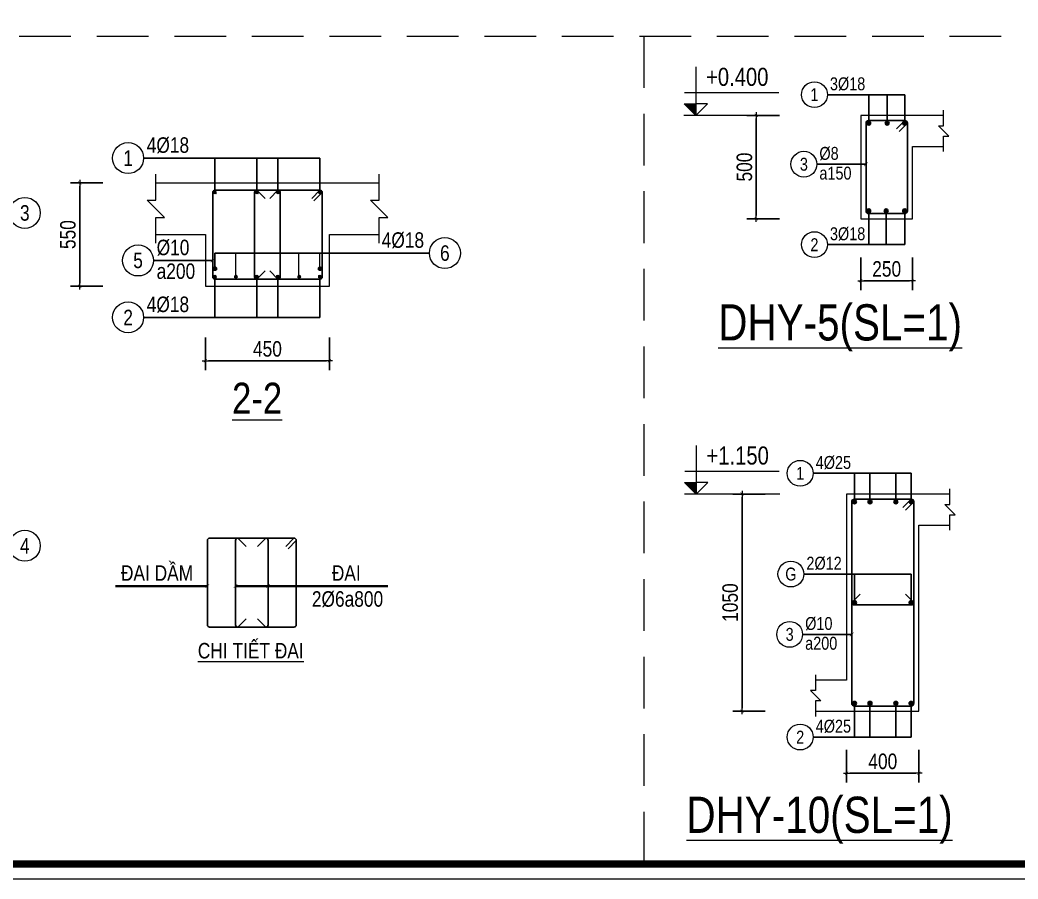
# Model space of a CAD drawing. Header units: millimetres. Extents: x 397144 to 10081729, y 99180 to 1327802.
# Drawn here: x 4983770 to 4993426, y 680550 to 688857 of the extents above; entities that cross this region are included whole.
import ezdxf
from ezdxf.enums import TextEntityAlignment as Align

# ---------------------------------------------------------------- set-up
doc = ezdxf.new("R2010")
doc.units = ezdxf.units.MM
doc.header["$PDSIZE"] = -10
doc.linetypes.add('HIDDEN', pattern=[0.375, 0.25, -0.125])
doc.layers.get('0').update_dxf_attribs({"linetype": 'CONTINUOUS'})
doc.layers.get('Defpoints').update_dxf_attribs({"color": 12, "linetype": 'CONTINUOUS'})
for name, color, linetype, lineweight in [('kata_dim', 8, 'CONTINUOUS', 13), ('kata_net khuat', 9, 'HIDDEN', 5), ('kata_net manh', 8, 'CONTINUOUS', 5), ('kata_net thay', 4, 'CONTINUOUS', 20), ('kata_text', 7, 'CONTINUOUS', 20), ('kata_thep chu', 1, 'CONTINUOUS', 35), ('kata_thep dai', 220, 'CONTINUOUS', 25)]:
    doc.layers.add(name, color=color, linetype=linetype, lineweight=lineweight)
doc.styles.add('kata_text', font='arial.ttf', dxfattribs={"width": 0.8})
doc.styles.add('Star-HelCon', font='VHELVCN_0.TTF')
doc.dimstyles.new('kata_dim_25', dxfattribs={"dimscale": 25, "dimtxt": 2.5, "dimasz": 1.5, "dimexe": 1.5, "dimexo": 2.5, "dimtad": 1, "dimdec": 0, "dimzin": 0, "dimdsep": 46, "dimtxsty": 'kata_text', "dimblk": 'kata_block_ArchTick', "dimcen": 0.09, "dimdle": 1.2, "dimclrd": 8, "dimclre": 8, "dimclrt": 3, "dimadec": 0, "dimazin": 0, "dimtfac": 1, "dimtdec": 0, "dimtix": 1, "dimtofl": 0, "dimtmove": 0, "dimatfit": 3, "dimfxl": 3.75, "dimfxlon": 1, "dimtolj": 1, "dimtzin": 0, "dimarcsym": 0})
doc.dimstyles.new('kata_dim_30', dxfattribs={"dimscale": 60, "dimtxt": 2.5, "dimasz": 0.5, "dimexe": 1.5, "dimexo": 2.5, "dimtad": 1, "dimdec": 0, "dimlfac": 0.5, "dimzin": 0, "dimdsep": 46, "dimtxsty": 'kata_text', "dimblk": 'kata_block_ArchTick', "dimcen": 0.09, "dimdle": 1.2, "dimclrd": 8, "dimclre": 8, "dimclrt": 3, "dimadec": 0, "dimazin": 0, "dimtfac": 1, "dimtdec": 0, "dimtix": 1, "dimtofl": 0, "dimtmove": 0, "dimatfit": 3, "dimfxl": 3.75, "dimfxlon": 1, "dimtolj": 1, "dimtzin": 0, "dimarcsym": 0})
doc.dimstyles.new('kata_dim_70', dxfattribs={"dimscale": 70, "dimtxt": 2.15, "dimasz": 0.5, "dimexe": 1, "dimexo": 2, "dimtad": 1, "dimdec": 0, "dimrnd": 5, "dimzin": 0, "dimdsep": 46, "dimtxsty": 'Star-HelCon', "dimblk": 'kata_block_ArchTick', "dimcen": 0.09, "dimdle": 1.2, "dimclrd": 8, "dimclre": 8, "dimclrt": 3, "dimadec": 0, "dimazin": 0, "dimtfac": 1, "dimtdec": 0, "dimtix": 1, "dimtmove": 2, "dimatfit": 3, "dimfxl": 3.75, "dimfxlon": 1, "dimtolj": 1, "dimtzin": 0, "dimarcsym": 0})

# ---------------------------------------------------------------- blocks, each defined once
blk = doc.blocks.new('CHG_XX_Khung ten')
blk.add_lwpolyline([(15, 579), (826, 579), (826, 15), (15, 15)], close=True)
at = {"color": 4, "linetype": 'Continuous', "const_width": 1}
blk.add_lwpolyline([(17, 577), (824, 577), (824, 17), (17, 17)], close=True, dxfattribs=at)
blk = doc.blocks.new('*U11')
blk.add_circle((2.5, 0), 2.5)
at = {"layer": 'kata_text', "color": 3, "style": 'kata_text', "width": 0.8}
blk.add_attdef('DK2', text='', height=2.5, dxfattribs=at).set_placement((-0.85, 0.85), align=Align.RIGHT)
at = {"layer": 'kata_text', "color": 7, "style": 'kata_text', "width": 0.8}
blk.add_attdef('SH3', text='', height=2.5, dxfattribs=at).set_placement((2.5, 0), align=Align.MIDDLE)
blk = doc.blocks.new('kata_block_ArchTick')
at = {"color": 8}
blk.add_line((1, 0), (-1, 0), dxfattribs=at)
at = {"color": 8, "const_width": 0.15}
blk.add_lwpolyline([(-0.5, -0.5), (0.5, 0.5)], dxfattribs=at)
blk = doc.blocks.new('*D234')
at = {"layer": 'Defpoints', "color": 0, "transparency": 16777216}
for p in [(4985563.9, 686281.4), (4986763.9, 686281.4), (4986763.9, 685561.4)]:
    blk.add_point(p, dxfattribs=at)
at = {"layer": 'kata_dim', "color": 8, "lineweight": -2, "transparency": 16777216}
for p, q in [((4985563.9, 685786.4), (4985563.9, 685471.4)), ((4986763.9, 685786.4), (4986763.9, 685471.4)), ((4985593.9, 685561.4), (4986733.9, 685561.4))]:
    blk.add_line(p, q, dxfattribs=at)
at = {"layer": 'kata_dim', "color": 8, "lineweight": -2, "transparency": 16777216, "xscale": 30, "yscale": 30, "zscale": 30, "rotation": 180}
blk.add_blockref('kata_block_ArchTick', (4985563.9, 685561.4), dxfattribs=at)
at = {"layer": 'kata_dim', "color": 8, "lineweight": -2, "transparency": 16777216, "xscale": 30, "yscale": 30, "zscale": 30}
blk.add_blockref('kata_block_ArchTick', (4986763.9, 685561.4), dxfattribs=at)
at = {"layer": 'kata_dim', "color": 3, "transparency": 16777216, "insert": (4986163.9, 685675.5), "char_height": 150, "attachment_point": 5, "style": 'kata_text'}
blk.add_mtext('\\A1;450', dxfattribs=at)
blk = doc.blocks.new('kata_block_TD')
at = {"color": 6, "linetype": 'ByBlock', "lineweight": -2, "style": 'kata_text', "width": 0.8}
blk.add_attdef('SECTDET2', text='', height=5, dxfattribs=at).set_placement((0, 7.97), align=Align.CENTER)
at = {"color": 0, "linetype": 'ByBlock', "lineweight": -2, "style": 'kata_text', "width": 0.8}
blk.add_attdef('SECTDET1', text='', height=5, dxfattribs=at).set_placement((0, 1.47), align=Align.CENTER)
at = {"color": 3, "lineweight": 25, "style": 'kata_text', "width": 0.8}
blk.add_attdef('SSCALE', text='', height=2.5, dxfattribs=at).set_placement((0, -4), align=Align.CENTER)
blk = doc.blocks.new('*D235')
at = {"layer": 'Defpoints', "color": 0, "transparency": 16777216}
for p in [(4984347.9, 687281.4), (4985563.9, 687281.4), (4985563.9, 686281.4)]:
    blk.add_point(p, dxfattribs=at)
at = {"layer": 'kata_dim', "color": 8, "lineweight": -2, "transparency": 16777216}
for p, q in [((4984572.9, 687281.4), (4984257.9, 687281.4)), ((4984347.9, 686311.4), (4984347.9, 687251.4)), ((4984572.9, 686281.4), (4984257.9, 686281.4))]:
    blk.add_line(p, q, dxfattribs=at)
at = {"layer": 'kata_dim', "color": 8, "lineweight": -2, "transparency": 16777216, "xscale": 30, "yscale": 30, "zscale": 30}
for p, rotation in [((4984347.9, 687281.4), 90), ((4984347.9, 686281.4), 270)]:
    blk.add_blockref('kata_block_ArchTick', p, dxfattribs=dict(at, rotation=rotation))
at = {"layer": 'kata_dim', "color": 3, "transparency": 16777216, "insert": (4984233.8, 686781.4), "char_height": 150, "attachment_point": 5, "rotation": 90, "style": 'kata_text'}
blk.add_mtext('\\A1;550', dxfattribs=at)
blk = doc.blocks.new('kata_block_THEP')
at = {"layer": 'kata_thep chu', "color": 0}
for p, q in [((-0.5, 0), (0.5, 0)), ((-0.35, 0.35), (0.35, -0.35)), ((0.35, 0.35), (-0.35, -0.35)), ((0, 0.5), (0, -0.5))]:
    blk.add_line(p, q, dxfattribs=at)
at = {"layer": 'kata_thep chu', "color": 0, "const_width": 0.0833}
blk.add_lwpolyline([(-0.5, 0, 1), (0.5, 0, 1), (-0.5, 0, 1)], format="xyb", dxfattribs=at)
blk = doc.blocks.new('*U12')
blk.add_circle((-2.5, 0), 2.5)
at = {"layer": 'kata_text', "color": 3, "style": 'kata_text', "width": 0.8}
blk.add_attdef('DK1', (0.5, 0.85), '', height=2.5, dxfattribs=at)
at = {"layer": 'kata_text', "color": 7, "style": 'kata_text', "width": 0.8}
blk.add_attdef('SH2', text='', height=2.5, dxfattribs=at).set_placement((-2.5, 0), align=Align.MIDDLE)
blk = doc.blocks.new('*U13')
blk.add_circle((-2.5, 0), 2.5)
at = {"layer": 'kata_text', "color": 3, "style": 'kata_text', "width": 0.8}
for tag, p in [('DK1', (0.5, 0.85)), ('KC1', (0.5, -2.97))]:
    blk.add_attdef(tag, p, '', height=2.5, dxfattribs=at)
at = {"layer": 'kata_text', "color": 7, "style": 'kata_text', "width": 0.8}
blk.add_attdef('SH2', text='', height=2.5, dxfattribs=at).set_placement((-2.5, 0), align=Align.MIDDLE)
blk = doc.blocks.new('*D236')
at = {"layer": 'Defpoints', "color": 0, "transparency": 16777216}
for p in [(4991767.2, 682173.2), (4992467.2, 682173.2), (4992467.2, 681573.2)]:
    blk.add_point(p, dxfattribs=at)
at = {"layer": 'kata_dim', "color": 8, "lineweight": -2, "transparency": 16777216}
for p, q in [((4991767.2, 681798.2), (4991767.2, 681483.2)), ((4992467.2, 681798.2), (4992467.2, 681483.2)), ((4991797.2, 681573.2), (4992437.2, 681573.2))]:
    blk.add_line(p, q, dxfattribs=at)
at = {"layer": 'kata_dim', "color": 8, "lineweight": -2, "transparency": 16777216, "xscale": 30, "yscale": 30, "zscale": 30, "rotation": 180}
blk.add_blockref('kata_block_ArchTick', (4991767.2, 681573.2), dxfattribs=at)
at = {"layer": 'kata_dim', "color": 8, "lineweight": -2, "transparency": 16777216, "xscale": 30, "yscale": 30, "zscale": 30}
blk.add_blockref('kata_block_ArchTick', (4992467.2, 681573.2), dxfattribs=at)
at = {"layer": 'kata_dim', "color": 3, "transparency": 16777216, "insert": (4992117.2, 681687.2), "char_height": 150, "attachment_point": 5, "style": 'kata_text'}
blk.add_mtext('\\A1;400', dxfattribs=at)
blk = doc.blocks.new('*D237')
at = {"layer": 'Defpoints', "color": 0, "transparency": 16777216}
for p in [(4990755.2, 684273.2), (4991767.2, 684273.2), (4991767.2, 682173.2)]:
    blk.add_point(p, dxfattribs=at)
at = {"layer": 'kata_dim', "color": 8, "lineweight": -2, "transparency": 16777216}
for p, q in [((4990980.2, 684273.2), (4990665.2, 684273.2)), ((4990755.2, 682203.2), (4990755.2, 684243.2)), ((4990980.2, 682173.2), (4990665.2, 682173.2))]:
    blk.add_line(p, q, dxfattribs=at)
at = {"layer": 'kata_dim', "color": 8, "lineweight": -2, "transparency": 16777216, "xscale": 30, "yscale": 30, "zscale": 30}
for p, rotation in [((4990755.2, 684273.2), 90), ((4990755.2, 682173.2), 270)]:
    blk.add_blockref('kata_block_ArchTick', p, dxfattribs=dict(at, rotation=rotation))
at = {"layer": 'kata_dim', "color": 3, "transparency": 16777216, "insert": (4990641.1, 683223.2), "char_height": 150, "attachment_point": 5, "rotation": 90, "style": 'kata_text'}
blk.add_mtext('\\A1;1050', dxfattribs=at)
blk = doc.blocks.new('kata_block_CT')
blk.add_hatch(color=256).paths.add_polyline_path([(0, 1.6), (-1.61, 1.6), (0, 0)])
at = {"ltscale": 50}
h = blk.add_hatch(dxfattribs=at)
h.set_pattern_fill('ANSI31', color=8, scale=1.406, style=0)
h.paths.add_polyline_path([(0, 1.6), (0, 0), (1.61, 1.6)])
at = {"color": 8, "ltscale": 50}
for p, q in [((-1.59, 3.14), (11.47, 3.14)), ((11.56, 0), (-1.64, 0))]:
    blk.add_line(p, q, dxfattribs=at)
for points in [[(0, 6.69), (0, 0)], [(0, 0), (-1.61, 1.6), (0, 1.6)], [(0, 0), (1.61, 1.6), (0, 1.6)]]:
    blk.add_lwpolyline(points, dxfattribs=at)
at = {"color": 3, "style": 'kata_text', "width": 0.8}
blk.add_attdef('CT', (1.41, 4.07), '', height=2.5, dxfattribs=at)
blk = doc.blocks.new('*D471')
at = {"layer": 'Defpoints', "color": 0, "transparency": 16777216}
for p in [(4991904.9, 686934.8), (4992404.9, 686934.8), (4992404.9, 686334.8)]:
    blk.add_point(p, dxfattribs=at)
at = {"layer": 'kata_dim', "color": 8, "lineweight": -2, "transparency": 16777216}
for p, q in [((4991904.9, 686559.8), (4991904.9, 686244.8)), ((4992404.9, 686559.8), (4992404.9, 686244.8)), ((4991934.9, 686334.8), (4992374.9, 686334.8))]:
    blk.add_line(p, q, dxfattribs=at)
at = {"layer": 'kata_dim', "color": 8, "lineweight": -2, "transparency": 16777216, "xscale": 30, "yscale": 30, "zscale": 30, "rotation": 180}
blk.add_blockref('kata_block_ArchTick', (4991904.9, 686334.8), dxfattribs=at)
at = {"layer": 'kata_dim', "color": 8, "lineweight": -2, "transparency": 16777216, "xscale": 30, "yscale": 30, "zscale": 30}
blk.add_blockref('kata_block_ArchTick', (4992404.9, 686334.8), dxfattribs=at)
at = {"layer": 'kata_dim', "color": 3, "transparency": 16777216, "insert": (4992154.9, 686448.8), "char_height": 150, "attachment_point": 5, "style": 'kata_text'}
blk.add_mtext('\\A1;250', dxfattribs=at)
blk = doc.blocks.new('*D472')
at = {"layer": 'Defpoints', "color": 0, "transparency": 16777216}
for p in [(4990892.9, 687934.8), (4991904.9, 687934.8), (4991904.9, 686934.8)]:
    blk.add_point(p, dxfattribs=at)
at = {"layer": 'kata_dim', "color": 8, "lineweight": -2, "transparency": 16777216}
for p, q in [((4991117.9, 687934.8), (4990802.9, 687934.8)), ((4990892.9, 686964.8), (4990892.9, 687904.8)), ((4991117.9, 686934.8), (4990802.9, 686934.8))]:
    blk.add_line(p, q, dxfattribs=at)
at = {"layer": 'kata_dim', "color": 8, "lineweight": -2, "transparency": 16777216, "xscale": 30, "yscale": 30, "zscale": 30}
for p, rotation in [((4990892.9, 687934.8), 90), ((4990892.9, 686934.8), 270)]:
    blk.add_blockref('kata_block_ArchTick', p, dxfattribs=dict(at, rotation=rotation))
at = {"layer": 'kata_dim', "color": 3, "transparency": 16777216, "insert": (4990778.8, 687434.8), "char_height": 150, "attachment_point": 5, "rotation": 90, "style": 'kata_text'}
blk.add_mtext('\\A1;500', dxfattribs=at)
blk = doc.blocks.new('ct dai')
at = {"layer": 'kata_thep dai'}
for points in [[(3878222.8, -233111.4), (3878302.8, -233031.4, -0.414214), (3878324.8, -233053.4), (3878324.8, -233869.4, -0.414214), (3878302.8, -233891.4), (3877486.8, -233891.4, -0.414214), (3877464.8, -233869.4), (3877464.8, -233053.4, -0.414214), (3877486.8, -233031.4), (3878302.8, -233031.4, -0.414214), (3878324.8, -233053.4), (3878244.8, -233133.4)], [(3877838.8, -233811.4), (3877758.8, -233891.4), (3877758.8, -233891.4, -0.414214), (3877736.8, -233869.4), (3877736.8, -233053.4, -0.414214), (3877758.8, -233031.4), (3877758.8, -233031.4), (3877838.8, -233111.4)], [(3878030.8, -233031.4), (3878030.8, -233031.4, -0.414214), (3878052.8, -233053.4), (3878052.8, -233869.4, -0.414214), (3878030.8, -233891.4), (3878030.8, -233891.4), (3877950.8, -233811.4)], [(3877950.8, -233111.4), (3878030.8, -233031.4), (3878030.8, -233031.4, -0.414214), (3878052.8, -233053.4), (3878052.8, -233053.4)]]:
    blk.add_lwpolyline(points, format="xyb", dxfattribs=at)
at = {"layer": 'kata_text', "color": 3, "style": 'kata_text', "width": 0.8}
for s, p in [('ĐAI DẦM', (3876628.3, -233443.7)), ('ĐAI', (3878668.9, -233443.7)), ('2%%C6a800', (3878475.7, -233694.4))]:
    blk.add_text(s, height=150, dxfattribs=at).set_placement(p)
at = {"layer": 'kata_text', "style": 'kata_text', "width": 0.8}
blk.add_text('%%UCHI TIẾT ĐAI', height=150, dxfattribs=at).set_placement((3877372.1, -234194.6))
at = {"layer": 'kata_net manh'}
for points in [[(3877464.8, -233494.3), (3876577.4, -233494.3)], [(3877736.8, -233494.3), (3878896.2, -233494.3)], [(3878052.8, -233494.3), (3879212.2, -233494.3)]]:
    blk.add_leader(points, dimstyle='kata_dim_70', override={"dimasz": 0.5, "dimldrblk": 'ArchTick'}, dxfattribs=at)

msp = doc.modelspace()

# ---------------------------------------------------------------- block references
at = {"layer": 'kata_net thay', "xscale": 72.589395827735, "yscale": 72.589395827735, "zscale": 72.589395827735}
msp.add_blockref('CHG_XX_Khung ten', (4967529.05019, 679461.165), dxfattribs=at)

# ---------------------------------------------------------------- next in the draw order: linework, layer by layer
at = {"layer": 'kata_dim', "ltscale": 0.8}
for p, q in [((4985858.93161, 686373.3685), (4985858.93161, 686602.81157)), ((4986467.93161, 686373.3685), (4986467.93161, 686602.81157))]:
    msp.add_line(p, q, dxfattribs=at)
at = {"layer": 'kata_dim'}
for points in [[(4992704.85862, 687584.75388), (4992704.85862, 687734.75388), (4992754.85862, 687734.75388), (4992654.85862, 687834.75388), (4992704.85862, 687834.75388), (4992704.85862, 687984.75388)], [(4985083.93161, 686698.03517), (4985083.93161, 686948.03517), (4985167.26494, 686948.03517), (4985000.59828, 687114.70184), (4985083.93161, 687114.70184), (4985083.93161, 687364.70184)], [(4987243.93161, 686698.03517), (4987243.93161, 686948.03517), (4987327.26494, 686948.03517), (4987160.59828, 687114.70184), (4987243.93161, 687114.70184), (4987243.93161, 687364.70184)], [(4992767.21498, 683923.15884), (4992767.21498, 684073.15884), (4992817.21498, 684073.15884), (4992717.21498, 684173.15884), (4992767.21498, 684173.15884), (4992767.21498, 684323.15884)], [(4991467.21498, 682523.15884), (4991467.21498, 682373.15884), (4991417.21498, 682373.15884), (4991517.21498, 682273.15884), (4991467.21498, 682273.15884), (4991467.21498, 682123.15884)]]:
    msp.add_lwpolyline(points, dxfattribs=at)
at = {"layer": 'kata_net khuat', "ltscale": 2000}
for p, q in [((4968763.06992, 688700.02535), (5017397.96513, 688700.02535)), ((4989805.79545, 688700.02535), (4989805.79545, 680564.76553))]:
    msp.add_line(p, q, dxfattribs=at)
at = {"layer": 'kata_net manh'}
msp.add_line((4986671.93161, 686451.3685), (4986671.93161, 686602.81157), dxfattribs=at)
at = {"layer": 'kata_net thay'}
msp.add_line((4985083.93161, 687281.3685), (4987243.93161, 687281.3685), dxfattribs=at)
for points in [[(4992704.85862, 687934.75388), (4991904.85862, 687934.75388), (4991904.85862, 686934.75388), (4992404.85862, 686934.75388), (4992404.85862, 687634.75388), (4992704.85862, 687634.75388)], [(4985083.93161, 686781.3685), (4985563.93161, 686781.3685), (4985563.93161, 686281.3685), (4986763.93161, 686281.3685), (4986763.93161, 686781.3685), (4987243.93161, 686781.3685)], [(4992767.21498, 684273.15884), (4991767.21498, 684273.15884), (4991767.21498, 682473.15884)], [(4991767.21498, 682173.15884), (4991767.21498, 682173.15884), (4992467.21498, 682173.15884), (4992467.21498, 683973.15884), (4992767.21498, 683973.15884)], [(4991767.21498, 682575.00427), (4991767.21498, 682473.15884), (4991467.21498, 682473.15884)], [(4991467.21498, 682173.15884), (4992467.21498, 682173.15884), (4992467.21498, 682387.33829)]]:
    msp.add_lwpolyline(points, dxfattribs=at)
at = {"layer": 'kata_thep dai'}
for points in [[(4992248.85862, 687804.75388), (4992328.85862, 687884.75388, -0.414213562), (4992354.85862, 687858.75388), (4992354.85862, 687010.75388, -0.414213562), (4992328.85862, 686984.75388), (4991980.85862, 686984.75388, -0.414213562), (4991954.85862, 687010.75388), (4991954.85862, 687858.75388, -0.414213562), (4991980.85862, 687884.75388), (4992328.85862, 687884.75388, -0.414213562), (4992354.85862, 687858.75388), (4992274.85862, 687778.75388)], [(4986591.93161, 687131.3685), (4986671.93161, 687211.3685, -0.414213562), (4986693.93161, 687189.3685), (4986693.93161, 686373.3685, -0.414213562), (4986671.93161, 686351.3685), (4985655.93161, 686351.3685, -0.414213562), (4985633.93161, 686373.3685), (4985633.93161, 687189.3685, -0.414213562), (4985655.93161, 687211.3685), (4986671.93161, 687211.3685, -0.414213562), (4986693.93161, 687189.3685), (4986613.93161, 687109.3685)], [(4986141.93161, 686431.3685), (4986061.93161, 686351.3685), (4986061.93161, 686351.3685, -0.414213562), (4986039.93161, 686373.3685), (4986039.93161, 687189.3685, -0.414213562), (4986061.93161, 687211.3685), (4986061.93161, 687211.3685), (4986141.93161, 687131.3685)], [(4986185.93161, 686431.3685), (4986265.93161, 686351.3685), (4986265.93161, 686351.3685, 0.414213562), (4986287.93161, 686373.3685), (4986287.93161, 687189.3685, 0.414213562), (4986265.93161, 687211.3685), (4986265.93161, 687211.3685), (4986185.93161, 687131.3685)], [(4992311.21498, 684143.15884), (4992391.21498, 684223.15884, -0.414213562), (4992417.21498, 684197.15884), (4992417.21498, 682249.15884, -0.414213562), (4992391.21498, 682223.15884), (4991843.21498, 682223.15884, -0.414213562), (4991817.21498, 682249.15884), (4991817.21498, 684197.15884, -0.414213562), (4991843.21498, 684223.15884), (4992391.21498, 684223.15884, -0.414213562), (4992417.21498, 684197.15884), (4992337.21498, 684117.15884)], [(4992337.21498, 683303.15884), (4992417.21498, 683223.15884), (4992417.21498, 683223.15884, -0.414213562), (4992395.21498, 683201.15884), (4991839.21498, 683201.15884, -0.414213562), (4991817.21498, 683223.15884), (4991817.21498, 683223.15884), (4991897.21498, 683303.15884)]]:
    msp.add_lwpolyline(points, format="xyb", dxfattribs=at)

# ---------------------------------------------------------------- next in the draw order: block references
at = {"layer": 'kata_net manh'}
for name, p, xscale, yscale, zscale, values in [('*U12', (4991580.85862, 688134.75388), 50, 50, 50, {'SH2': '1', 'DK1': '3%%c18'}), ('*U12', (4984965.93161, 687521.3685), 60, 60, 60, {'SH2': '1', 'DK1': '4%%C18'}), ('*U13', (4991478.85862, 687462.08181), 50, 50, 50, {'SH2': '3', 'DK1': '%%c8', 'KC1': 'a150'}), ('*U11', (4983666.33473, 686991.3685), 60, 60, 60, {'SH3': '3', 'DK2': '4%%C18'}), ('*U12', (4991580.85862, 686684.75388), 50, 50, 50, {'SH2': '2', 'DK1': '3%%c18'}), ('*U11', (4987730.31436, 686602.81157), 60, 60, 60, {'SH3': '6', 'DK2': '4%%C18'}), ('*U13', (4985061.93161, 686531.3685), 60, 60, 60, {'SH2': '5', 'DK1': '%%C10', 'KC1': 'a200'}), ('*U12', (4984965.93161, 685981.3685), 60, 60, 60, {'SH2': '2', 'DK1': '4%%C18'}), ('*U12', (4991443.21498, 684473.15884), 50, 50, 50, {'SH2': '1', 'DK1': '4%%c25'}), ('*U11', (4983666.33473, 683772.84995), 60, 60, 60, {'SH3': '4', 'DK2': '4%%C18'}), ('*U12', (4991353.24762, 683499.15884), 50, 50, 50, {'SH2': 'G', 'DK1': '2%%c12'}), ('*U13', (4991341.21498, 682915.99371), 50, 50, 50, {'SH2': '3', 'DK1': '%%c10', 'KC1': 'a200'}), ('*U12', (4991443.21498, 681923.15884), 50, 50, 50, {'SH2': '2', 'DK1': '4%%c25'})]:
    msp.add_blockref(name, p, dxfattribs=dict(at, xscale=xscale, yscale=yscale, zscale=zscale)).add_auto_attribs(values)
at = {"layer": 'kata_text', "xscale": 70, "yscale": 70, "zscale": 70}
for p, values in [((4990308.57067, 687934.75388), {'CT': '+0.400'}), ((4990312.52887, 684273.15884), {'CT': '+1.150'})]:
    msp.add_blockref('kata_block_CT', p, dxfattribs=at).add_auto_attribs(values)
at = {"layer": 'kata_text'}
ref = msp.add_blockref('kata_block_TD', (4991704.5401, 685654.87236), dxfattribs=dict(at, xscale=70, yscale=70, zscale=70))
ref.add_attrib('SECTDET1', '%%UDHY-5(SL=1)', dxfattribs={"layer": '0', "color": 0, "linetype": 'ByBlock', "lineweight": -2, "height": 350, "style": 'kata_text', "width": 0.8}).set_placement((4991704.5401, 685757.81783), align=Align.CENTER)
ref = msp.add_blockref('kata_block_TD', (4986063.93161, 684961.3685), dxfattribs=dict(at, xscale=60, yscale=60, zscale=60))
ref.add_attrib('SECTDET1', '%%u2-2', dxfattribs={"layer": '0', "color": 0, "linetype": 'ByBlock', "lineweight": -2, "height": 300, "style": 'kata_text', "width": 0.8}).set_placement((4986063.93161, 685049.60748), align=Align.CENTER)
ref = msp.add_blockref('kata_block_TD', (4991505.04598, 680893.27732), dxfattribs=dict(at, xscale=70, yscale=70, zscale=70))
ref.add_attrib('SECTDET1', '%%UDHY-10(SL=1)', dxfattribs={"layer": '0', "color": 0, "linetype": 'ByBlock', "lineweight": -2, "height": 350, "style": 'kata_text', "width": 0.8}).set_placement((4991505.04598, 680996.22279), align=Align.CENTER)
at = {"layer": 'kata_thep chu'}
for p, xscale, yscale, zscale in [((4991980.85862, 687858.75388), 36, 36, 36), ((4992159.76944, 687858.75388), 36, 36, 36), ((4992328.85862, 687858.75388), 36, 36, 36), ((4985655.93161, 687189.3685), 28, 28, 28), ((4986061.93161, 687189.3685), 28, 28, 28), ((4986264.93161, 687189.3685), 28, 28, 28), ((4986671.93161, 687189.3685), 28, 28, 28), ((4991980.85862, 687010.75388), 36, 36, 36), ((4992150.11861, 687010.75388), 36, 36, 36), ((4992328.85862, 687010.75388), 36, 36, 36), ((4985655.93161, 686373.3685), 32, 32, 32), ((4985858.93161, 686373.3685), 32, 32, 32), ((4986061.93161, 686373.3685), 32, 32, 32), ((4986264.93161, 686373.3685), 32, 32, 32), ((4986471.03639, 686373.3685), 32, 32, 32), ((4986671.93161, 686373.3685), 32, 32, 32), ((4991843.21498, 684197.15884), 36, 36, 36), ((4991993.21498, 684197.15884), 36, 36, 36), ((4992243.21498, 684197.15884), 36, 36, 36), ((4992391.21498, 684197.15884), 36, 36, 36), ((4991843.21498, 683223.15884), 36, 36, 36), ((4992391.21498, 683223.15884), 36, 36, 36), ((4991843.21498, 682249.15884), 36, 36, 36), ((4991993.21498, 682249.15884), 36, 36, 36), ((4992243.21498, 682249.15884), 36, 36, 36), ((4992391.21498, 682249.15884), 36, 36, 36)]:
    msp.add_blockref('kata_block_THEP', p, dxfattribs=dict(at, xscale=xscale, yscale=yscale, zscale=zscale))
at = {"layer": 'kata_thep chu', "xscale": -40, "yscale": 40, "zscale": 40, "rotation": 180}
for p in [(4985655.93161, 686451.3685), (4986671.93161, 686451.3685)]:
    msp.add_blockref('kata_block_THEP', p, dxfattribs=at)
at = {"layer": 'kata_thep chu'}
msp.add_blockref('ct dai', (1108117.97798, 916877.61706), dxfattribs=at)

# ---------------------------------------------------------------- next in the draw order: dimensions: what is measured, and where the dimension line sits
at = {"layer": 'kata_dim'}
for base, p1, p2, picture, middle in [((4990892.85862, 687934.75388), (4991904.85862, 686934.75388), (4991904.85862, 687934.75388), '*D472', (4990778.77268, 687434.75388)), ((4990755.21498, 684273.15884), (4991767.21498, 682173.15884), (4991767.21498, 684273.15884), '*D237', (4990641.12903, 683223.15884))]:
    dim = msp.add_linear_dim(base=base, p1=p1, p2=p2, angle=270, dimstyle='kata_dim_30', dxfattribs=at)
    dim.commit()
    dim.dimension.update_dxf_attribs({"geometry": picture, "text_midpoint": middle})
dim = msp.add_linear_dim(base=(4984347.93161, 687281.3685), p1=(4985563.93161, 686281.3685), p2=(4985563.93161, 687281.3685), angle=270, text='550', dimstyle='kata_dim_30', dxfattribs=at)
dim.commit()
dim.dimension.update_dxf_attribs({"geometry": '*D235', "text_midpoint": (4984233.84566, 686781.3685)})
dim = msp.add_linear_dim(base=(4992404.85862, 686334.75388), p1=(4991904.85862, 686934.75388), p2=(4992404.85862, 686934.75388), dimstyle='kata_dim_30', dxfattribs=at)
dim.commit()
dim.dimension.update_dxf_attribs({"geometry": '*D471', "text_midpoint": (4992154.85862, 686448.83983)})
for base, p1, p2, text, picture, middle in [((4986763.93161, 685561.3685), (4985563.93161, 686281.3685), (4986763.93161, 686281.3685), '450', '*D234', (4986163.93161, 685675.45445)), ((4992467.21498, 681573.15884), (4991767.21498, 682173.15884), (4992467.21498, 682173.15884), '400', '*D236', (4992117.21498, 681687.24479))]:
    dim = msp.add_linear_dim(base=base, p1=p1, p2=p2, text=text, dimstyle='kata_dim_30', dxfattribs=at)
    dim.commit()
    dim.dimension.update_dxf_attribs({"geometry": picture, "text_midpoint": middle})

# ---------------------------------------------------------------- next in the draw order: leaders
at = {"layer": 'kata_net manh'}
for points, dimstyle, override in [([(4991980.85862, 687858.75388), (4991980.85862, 688134.75388), (4991580.85862, 688134.75388)], 'kata_dim_25', {"dimldrblk": 'DotBlank'}), ([(4992328.85862, 687858.75388), (4992328.85862, 688134.75388), (4991580.85862, 688134.75388)], 'kata_dim_25', {"dimldrblk": 'DotBlank'}), ([(4992159.76944, 687858.75388), (4992159.76944, 688134.75388), (4991759.76944, 688134.75388)], 'kata_dim_25', {"dimldrblk": 'DotBlank'}), ([(4985655.93161, 687189.3685), (4985655.93161, 687521.3685), (4984965.93161, 687521.3685)], 'kata_dim_70', {"dimasz": 0.5, "dimldrblk": 'ArchTick'}), ([(4986061.93161, 687189.3685), (4986061.93161, 687521.3685), (4984965.93161, 687521.3685)], 'kata_dim_70', {"dimasz": 0.5, "dimldrblk": 'ArchTick'}), ([(4986264.93161, 687189.3685), (4986264.93161, 687521.3685), (4984965.93161, 687521.3685)], 'kata_dim_70', {"dimasz": 0.5, "dimldrblk": 'ArchTick'}), ([(4986671.93161, 687189.3685), (4986671.93161, 687521.3685), (4984965.93161, 687521.3685)], 'kata_dim_70', {"dimasz": 0.5, "dimldrblk": 'ArchTick'}), ([(4991954.85862, 687462.08181), (4991478.85862, 687462.08181)], 'kata_dim_25', {"dimldrblk": 'ArchTick'}), ([(4991980.85862, 687010.75388), (4991980.85862, 686684.75388), (4991580.85862, 686684.75388)], 'kata_dim_25', {"dimldrblk": 'DotBlank'}), ([(4992328.85862, 687010.75388), (4992328.85862, 686684.75388), (4991580.85862, 686684.75388)], 'kata_dim_25', {"dimldrblk": 'DotBlank'}), ([(4992150.11861, 687010.75388), (4992150.11861, 686684.75388), (4991750.11861, 686684.75388)], 'kata_dim_25', {"dimldrblk": 'DotBlank'}), ([(4985655.93161, 686451.3685), (4985655.93161, 686602.81157), (4987730.31436, 686602.81157)], 'kata_dim_70', {"dimasz": 0.5, "dimldrblk": 'ArchTick'}), ([(4985633.93161, 686531.3685), (4985061.93161, 686531.3685)], 'kata_dim_70', {"dimasz": 0.5, "dimldrblk": 'ArchTick'}), ([(4985655.93161, 686373.3685), (4985655.93161, 685981.3685), (4984965.93161, 685981.3685)], 'kata_dim_70', {"dimasz": 0.5, "dimldrblk": 'ArchTick'}), ([(4986061.93161, 686373.3685), (4986061.93161, 685981.3685), (4984965.93161, 685981.3685)], 'kata_dim_70', {"dimasz": 0.5, "dimldrblk": 'ArchTick'}), ([(4986264.93161, 686373.3685), (4986264.93161, 685981.3685), (4984965.93161, 685981.3685)], 'kata_dim_70', {"dimasz": 0.5, "dimldrblk": 'ArchTick'}), ([(4986671.93161, 686373.3685), (4986671.93161, 685981.3685), (4984965.93161, 685981.3685)], 'kata_dim_70', {"dimasz": 0.5, "dimldrblk": 'ArchTick'}), ([(4991843.21498, 684197.15884), (4991843.21498, 684473.15884), (4991443.21498, 684473.15884)], 'kata_dim_25', {"dimldrblk": 'DotBlank'}), ([(4992391.21498, 684197.15884), (4992391.21498, 684473.15884), (4991443.21498, 684473.15884)], 'kata_dim_25', {"dimldrblk": 'DotBlank'}), ([(4991993.21498, 684197.15884), (4991993.21498, 684473.15884), (4991593.21498, 684473.15884)], 'kata_dim_25', {"dimldrblk": 'DotBlank'}), ([(4992243.21498, 684197.15884), (4992243.21498, 684473.15884), (4991743.21498, 684473.15884)], 'kata_dim_25', {"dimldrblk": 'DotBlank'}), ([(4991843.21498, 683223.15884), (4991843.21498, 683499.15884), (4991353.24762, 683499.15884)], 'kata_dim_25', {"dimldrblk": 'DotBlank'}), ([(4992391.21498, 683223.15884), (4992391.21498, 683499.15884), (4991353.24762, 683499.15884)], 'kata_dim_25', {"dimldrblk": 'DotBlank'}), ([(4991817.21498, 682915.99371), (4991341.21498, 682915.99371)], 'kata_dim_25', {"dimldrblk": 'ArchTick'}), ([(4991843.21498, 682249.15884), (4991843.21498, 681923.15884), (4991443.21498, 681923.15884)], 'kata_dim_25', {"dimldrblk": 'DotBlank'}), ([(4992391.21498, 682249.15884), (4992391.21498, 681923.15884), (4991443.21498, 681923.15884)], 'kata_dim_25', {"dimldrblk": 'DotBlank'}), ([(4991993.21498, 682249.15884), (4991993.21498, 681923.15884), (4991593.21498, 681923.15884)], 'kata_dim_25', {"dimldrblk": 'DotBlank'}), ([(4992243.21498, 682249.15884), (4992243.21498, 681923.15884), (4991743.21498, 681923.15884)], 'kata_dim_25', {"dimldrblk": 'DotBlank'})]:
    msp.add_leader(points, dimstyle=dimstyle, override=override, dxfattribs=at)

doc.saveas('drawing.dxf')
